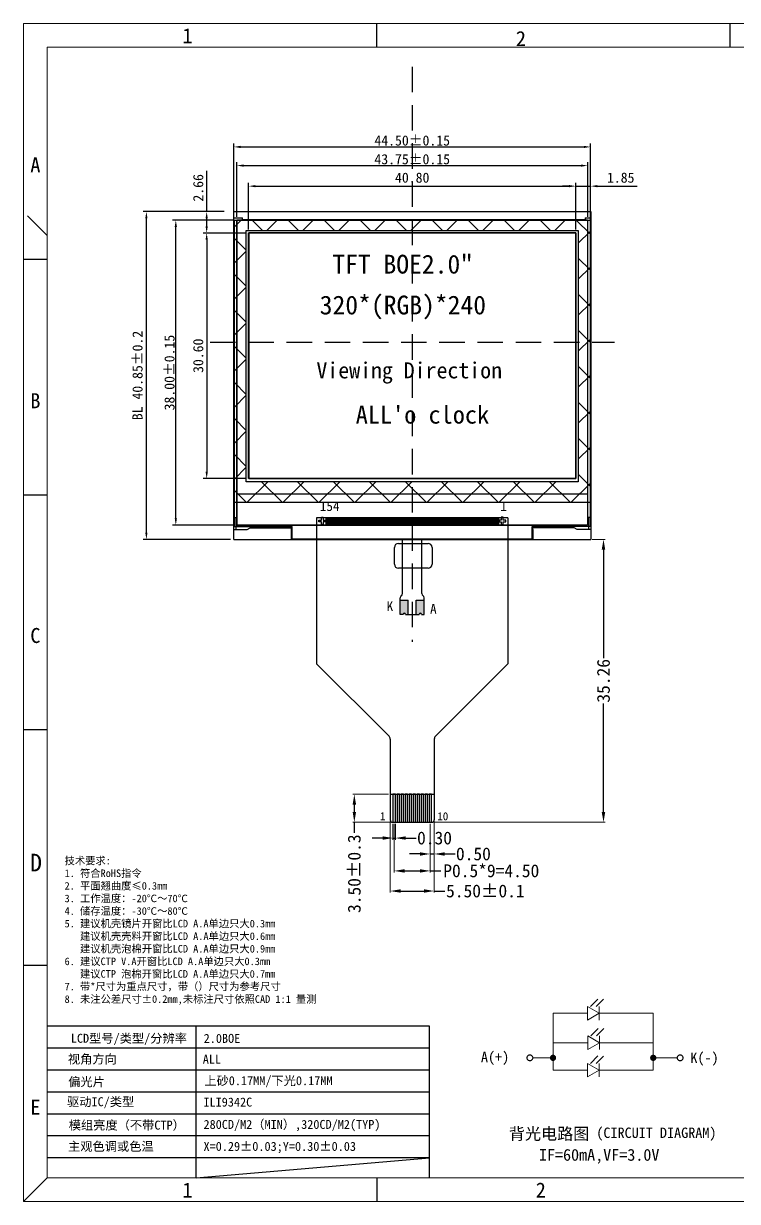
# Model space of a CAD drawing. Header units: millimetres. Extents: x 2493 to 3431, y 522 to 752.
# Drawn here: x 2854.1 to 2943.1, y 568.6 to 715.4 of the extents above; entities that cross this region are included whole.
import ezdxf
from ezdxf.enums import TextEntityAlignment as Align
from ezdxf.lldxf.tags import DXFTag

# ---------------------------------------------------------------- set-up
doc = ezdxf.new("R2010")
doc.units = ezdxf.units.MM
doc.header["$PDMODE"] = 98
doc.linetypes.add('HIDDEN2', pattern=[4.7625, 3.175, -1.5875])
for name, color, linetype in [('dim', 3, 'Continuous'), ('DIM1', 3, 'Continuous'), ('dimension', 3, 'Continuous'), ('fpc', 2, 'Continuous'), ('LCD', 6, 'Continuous'), ('图框', 7, 'Continuous')]:
    doc.layers.add(name, color=color, linetype=linetype)
doc.styles.get("Standard").update_dxf_attribs({"font": ''})
doc.styles.add('宋', font='')
doc.styles.add('宋体', font='')
doc.styles.add('宋体2.5', font='', dxfattribs={"height": 1.5})
doc.styles.add('样式 1', font='')
doc.styles.get('Standard').set_extended_font_data('SimSun')
doc.styles.get('宋').set_extended_font_data('SimSun')
doc.styles.get('宋体').set_extended_font_data('SimSun')
doc.styles.get('宋体2.5').set_extended_font_data('NSimSun')
doc.styles.get('样式 1').set_extended_font_data('楷体_GB2312')
tags = doc.linetypes.add('CENTER2', pattern=[28.575, 19.05, -3.175, 3.175, -3.175]).pattern_tags.tags
tags[10:11] = [DXFTag(74, 4), DXFTag(75, 0), DXFTag(340, '0'), DXFTag(46, 1.0), DXFTag(50, 0.0), DXFTag(44, 0.0), DXFTag(45, 0.0)]
tags[8:9] = [DXFTag(74, 4), DXFTag(75, 0), DXFTag(340, '0'), DXFTag(46, 1.0), DXFTag(50, 0.0), DXFTag(44, 0.0), DXFTag(45, 0.0)]
tags[6:7] = [DXFTag(74, 4), DXFTag(75, 0), DXFTag(340, '0'), DXFTag(46, 1.0), DXFTag(50, 0.0), DXFTag(44, 0.0), DXFTag(45, 0.0)]
tags[4:5] = [DXFTag(74, 4), DXFTag(75, 0), DXFTag(340, '0'), DXFTag(46, 1.0), DXFTag(50, 0.0), DXFTag(44, 0.0), DXFTag(45, 0.0)]
doc.dimstyles.new('GGG', dxfattribs={"dimtxt": 1.6, "dimasz": 1.3, "dimexe": 0.2, "dimexo": 0.2, "dimgap": 0.1, "dimtad": 0, "dimzin": 1, "dimdsep": 46, "dimtxsty": 'Standard', "dimcen": 0, "dimclrd": 1, "dimclre": 1, "dimclrt": 4, "dimadec": 0, "dimazin": 0, "dimtfac": 1, "dimtmove": 0, "dimatfit": 3, "dimfxl": 1, "dimlwd": -1, "dimlwe": 5, "dimarcsym": 0})
doc.dimstyles.new('ISO-25$0', dxfattribs={"dimscale": 0.7, "dimtxt": 1.8, "dimasz": 1.2, "dimexe": 0.6, "dimexo": 0.6, "dimgap": 0.6, "dimtad": 1, "dimzin": 1, "dimdsep": 46, "dimtxsty": 'Standard', "dimcen": 0.5, "dimclrd": 256, "dimclre": 256, "dimclrt": 256, "dimadec": 0, "dimazin": 0, "dimtp": 1.2, "dimtm": 1.2, "dimtfac": 1, "dimtmove": 0, "dimatfit": 3, "dimfxl": 1, "dimtolj": 1, "dimarcsym": 0})
doc.dimstyles.get("Standard").update_dxf_attribs({"dimtxt": 0.18, "dimasz": 0.18, "dimexe": 0.18, "dimexo": 0.0625, "dimgap": 0.09, "dimtad": 0, "dimtih": 1, "dimtoh": 1, "dimdec": 4, "dimzin": 0, "dimdsep": 46, "dimtxsty": 'Standard', "dimcen": 0.09, "dimadec": 0, "dimazin": 0, "dimtfac": 1, "dimtdec": 4, "dimtofl": 0, "dimtmove": 0, "dimatfit": 0, "dimfxl": 1, "dimtolj": 1, "dimtzin": 0, "dimarcsym": 0})

# ---------------------------------------------------------------- blocks, each defined once
blk = doc.blocks.new('*D17')
at = {"layer": 'Defpoints', "color": 0, "transparency": 16777216}
for p in [(2869.38, 691.93), (2879.48, 691.93), (2880.28, 651.08)]:
    blk.add_point(p, dxfattribs=at)
at = {"layer": 'DIM1', "lineweight": -2, "transparency": 16777216}
for p, q in [((2879.06, 691.93), (2868.96, 691.93)), ((2869.38, 651.92), (2869.38, 691.09)), ((2879.86, 651.08), (2868.96, 651.08))]:
    blk.add_line(p, q, dxfattribs=at)
at = {"layer": 'DIM1', "transparency": 16777216}
for points in [[(2869.24, 691.09), (2869.52, 691.09), (2869.38, 691.93)], [(2869.24, 651.92), (2869.52, 651.92), (2869.38, 651.08)]]:
    blk.add_solid(points, dxfattribs=at)
at = {"layer": 'DIM1', "transparency": 16777216, "insert": (2868.28, 671.51), "char_height": 1.26, "attachment_point": 5, "rotation": 90}
blk.add_mtext('\\A1;BL 40.85%%P0.2', dxfattribs=at)
blk = doc.blocks.new('*D16')
at = {"layer": 'Defpoints', "color": 0, "transparency": 16777216}
for p in [(2924.78, 700), (2880.28, 690.01), (2924.78, 690.01)]:
    blk.add_point(p, dxfattribs=at)
at = {"layer": 'DIM1', "lineweight": -2, "transparency": 16777216}
for p, q in [((2880.28, 690.43), (2880.28, 700.42)), ((2924.78, 690.43), (2924.78, 700.42)), ((2881.12, 700), (2923.94, 700))]:
    blk.add_line(p, q, dxfattribs=at)
at = {"layer": 'DIM1', "transparency": 16777216}
for points in [[(2881.12, 700.14), (2881.12, 699.86), (2880.28, 700)], [(2923.94, 700.14), (2923.94, 699.86), (2924.78, 700)]]:
    blk.add_solid(points, dxfattribs=at)
at = {"layer": 'DIM1', "transparency": 16777216, "insert": (2902.53, 700.79), "char_height": 1.26, "attachment_point": 5}
blk.add_mtext('\\A1;44.50±0.15', dxfattribs=at)
blk = doc.blocks.new('asdfsdfgdg')
at = {"color": 1}
for p, q in [((2825.55, 30.12), (2781.8, 30.12)), ((2781.8, 30.12), (2781.8, -7.88)), ((2825.55, 30.12), (2825.55, -7.88)), ((2781.8, -7.88), (2825.55, -7.88))]:
    blk.add_line(p, q, dxfattribs=at)
blk.add_lwpolyline([(2783.28, -2.08), (2824.08, -2.08), (2824.08, 28.52), (2783.28, 28.52)], close=True, dxfattribs=at)
blk = doc.blocks.new('*U2')
at = {"color": 1}
blk.add_lwpolyline([(-0.035, 0.4), (0.035, 0.4), (0.035, -0.4), (-0.035, -0.4)], close=True, dxfattribs=at)
blk = doc.blocks.new('*U3')
at = {"color": 0, "linetype": 'ByBlock', "lineweight": -2, "transparency": 16777216}
for p in [(0, 0), (0.14, 0), (0.28, 0), (0.42, 0), (0.56, 0), (0.7, 0), (0.84, 0), (0.98, 0), (1.12, 0), (1.26, 0), (1.4, 0), (1.54, 0), (1.68, 0), (1.82, 0), (1.96, 0), (2.1, 0), (2.24, 0), (2.38, 0), (2.52, 0), (2.66, 0), (2.8, 0), (2.94, 0), (3.08, 0), (3.22, 0), (3.36, 0), (3.5, 0), (3.64, 0), (3.78, 0), (3.92, 0), (4.06, 0), (4.2, 0), (4.34, 0), (4.48, 0), (4.62, 0), (4.76, 0), (4.9, 0), (5.04, 0), (5.18, 0), (5.32, 0), (5.46, 0), (5.6, 0), (5.74, 0), (5.88, 0), (6.02, 0), (6.16, 0), (6.3, 0), (6.44, 0), (6.58, 0), (6.72, 0), (6.86, 0), (7, 0), (7.14, 0), (7.28, 0), (7.42, 0), (7.56, 0), (7.7, 0), (7.84, 0), (7.98, 0), (8.12, 0), (8.26, 0), (8.4, 0), (8.54, 0), (8.68, 0), (8.82, 0), (8.96, 0), (9.1, 0), (9.24, 0), (9.38, 0), (9.52, 0), (9.66, 0), (9.8, 0), (9.94, 0), (10.08, 0), (10.22, 0), (10.36, 0), (10.5, 0), (10.64, 0), (10.78, 0), (10.92, 0), (11.06, 0), (11.2, 0), (11.34, 0), (11.48, 0), (11.62, 0), (11.76, 0), (11.9, 0), (12.04, 0), (12.18, 0), (12.32, 0), (12.46, 0), (12.6, 0), (12.74, 0), (12.88, 0), (13.02, 0), (13.16, 0), (13.3, 0), (13.44, 0), (13.58, 0), (13.72, 0), (13.86, 0), (14, 0), (14.14, 0), (14.28, 0), (14.42, 0), (14.56, 0), (14.7, 0), (14.84, 0), (14.98, 0), (15.12, 0), (15.26, 0), (15.4, 0), (15.54, 0), (15.68, 0), (15.82, 0), (15.96, 0), (16.1, 0), (16.24, 0), (16.38, 0), (16.52, 0), (16.66, 0), (16.8, 0), (16.94, 0), (17.08, 0), (17.22, 0), (17.36, 0), (17.5, 0), (17.64, 0), (17.78, 0), (17.92, 0), (18.06, 0), (18.2, 0), (18.34, 0), (18.48, 0), (18.62, 0), (18.76, 0), (18.9, 0), (19.04, 0), (19.18, 0), (19.32, 0), (19.46, 0), (19.6, 0), (19.74, 0), (19.88, 0), (20.02, 0), (20.16, 0), (20.3, 0), (20.44, 0), (20.58, 0), (20.72, 0), (20.86, 0), (21, 0), (21.14, 0), (21.28, 0), (21.42, 0)]:
    blk.add_blockref('*U2', p, dxfattribs=at)
blk = doc.blocks.new('*U1')
at = {"color": 1}
for points in [[(2832.09, 582.38), (2832.09, 582.16), (2831.84, 582.16), (2831.84, 581.82), (2831.62, 581.82), (2831.62, 582.16), (2831.28, 582.16), (2831.28, 582.38), (2831.62, 582.38), (2831.62, 582.72), (2831.84, 582.72), (2831.84, 582.38)], [(2853.78, 582.38), (2853.78, 582.16), (2854.04, 582.16), (2854.04, 581.82), (2854.26, 581.82), (2854.26, 582.16), (2854.6, 582.16), (2854.6, 582.38), (2854.26, 582.38), (2854.26, 582.72), (2854.04, 582.72), (2854.04, 582.38)]]:
    blk.add_lwpolyline(points, close=True, dxfattribs=at)
blk.add_blockref('*U3', (2832.23, 582.27), dxfattribs=at)
blk = doc.blocks.new('ADF')
at = {"color": 1}
for p, q in [((2615.16, 787.35), (2615.16, 753.25)), ((2615.16, 753.25), (2658.91, 753.25))]:
    blk.add_line(p, q, dxfattribs=at)
for points in [[(2615.16, 787.35), (2658.91, 787.35), (2658.91, 749.35), (2615.16, 749.35)], [(2616.64, 785.75), (2657.44, 785.75), (2657.44, 755.15), (2616.64, 755.15)]]:
    blk.add_lwpolyline(points, close=True, dxfattribs=at)
at = {"layer": 'LCD', "color": 1, "linetype": 'HIDDEN2'}
for p, q in [((2637.04, 806.46), (2637.04, 734.77)), ((2611.84, 772.16), (2662.24, 772.16))]:
    blk.add_line(p, q, dxfattribs=at)
at = {"color": 1}
blk.add_blockref('*U1', (-205.9, 167.59), dxfattribs=at)
at = {"layer": 'dim', "color": 2, "char_height": 1.2, "width": 15.3926, "attachment_point": 1}
for s, insert in [('154', (2625.52, 752.3)), ('1', (2648.02, 752.3))]:
    blk.add_mtext(s, dxfattribs=dict(at, insert=insert))
at = {"layer": 'LCD', "color": 1, "style": '样式 1'}
for s, height, p in [('TFT BOE2.0"', 2.3455, (2627.07, 780.69)), ('320*(RGB)*240', 2.3455, (2625.5, 775.6)), ('Viewing Direction', 2.0014, (2625.09, 767.63)), ("ALL'o clock", 2.2238, (2629.99, 761.99))]:
    blk.add_text(s, height=height, dxfattribs=at).set_placement(p)
blk = doc.blocks.new('*D20')
at = {"layer": 'Defpoints', "color": 0, "transparency": 16777216}
for p in [(2922.93, 695.11), (2882.13, 689.27), (2922.93, 689.27)]:
    blk.add_point(p, dxfattribs=at)
at = {"layer": 'DIM1', "lineweight": -2, "transparency": 16777216}
for p, q in [((2882.13, 689.69), (2882.13, 695.53)), ((2882.97, 695.11), (2922.09, 695.11)), ((2922.93, 689.69), (2922.93, 695.53))]:
    blk.add_line(p, q, dxfattribs=at)
at = {"layer": 'DIM1', "transparency": 16777216}
for points in [[(2882.97, 695.25), (2882.97, 694.97), (2882.13, 695.11)], [(2922.09, 695.25), (2922.09, 694.97), (2922.93, 695.11)]]:
    blk.add_solid(points, dxfattribs=at)
at = {"layer": 'DIM1', "transparency": 16777216, "insert": (2902.53, 696.16), "char_height": 1.26, "attachment_point": 5}
blk.add_mtext('\\A1;40.80', dxfattribs=at)
blk = doc.blocks.new('*D21')
at = {"layer": 'Defpoints', "color": 0, "transparency": 16777216}
for p in [(2924.41, 697.67), (2880.66, 690.87), (2924.41, 690.87)]:
    blk.add_point(p, dxfattribs=at)
at = {"layer": 'DIM1', "lineweight": -2, "transparency": 16777216}
for p, q in [((2880.66, 691.29), (2880.66, 698.09)), ((2881.5, 697.67), (2923.57, 697.67)), ((2924.41, 691.29), (2924.41, 698.09))]:
    blk.add_line(p, q, dxfattribs=at)
at = {"layer": 'DIM1', "transparency": 16777216}
for points in [[(2881.5, 697.81), (2881.5, 697.53), (2880.66, 697.67)], [(2923.57, 697.81), (2923.57, 697.53), (2924.41, 697.67)]]:
    blk.add_solid(points, dxfattribs=at)
at = {"layer": 'DIM1', "transparency": 16777216, "insert": (2902.53, 698.46), "char_height": 1.26, "attachment_point": 5}
blk.add_mtext('\\A1;43.75±0.15', dxfattribs=at)
blk = doc.blocks.new('*D22')
at = {"layer": 'Defpoints', "color": 0, "transparency": 16777216}
for p in [(2882.13, 689.27), (2876.9, 658.67), (2882.13, 658.67)]:
    blk.add_point(p, dxfattribs=at)
at = {"layer": 'DIM1', "lineweight": -2, "transparency": 16777216}
for p, q in [((2881.71, 689.27), (2876.48, 689.27)), ((2876.9, 688.43), (2876.9, 659.51)), ((2881.71, 658.67), (2876.48, 658.67))]:
    blk.add_line(p, q, dxfattribs=at)
at = {"layer": 'DIM1', "transparency": 16777216}
for points in [[(2876.76, 688.43), (2877.04, 688.43), (2876.9, 689.27)], [(2876.76, 659.51), (2877.04, 659.51), (2876.9, 658.67)]]:
    blk.add_solid(points, dxfattribs=at)
at = {"layer": 'DIM1', "transparency": 16777216, "insert": (2875.85, 673.97), "char_height": 1.26, "attachment_point": 5, "rotation": 90}
blk.add_mtext('\\A1;30.60', dxfattribs=at)
blk = doc.blocks.new('*D23')
at = {"layer": 'Defpoints', "color": 0, "transparency": 16777216}
for p in [(2873.05, 690.87), (2880.66, 690.87), (2880.66, 652.87)]:
    blk.add_point(p, dxfattribs=at)
at = {"layer": 'DIM1', "lineweight": -2, "transparency": 16777216}
for p, q in [((2880.24, 690.87), (2872.63, 690.87)), ((2873.05, 653.71), (2873.05, 690.03)), ((2880.24, 652.87), (2872.63, 652.87))]:
    blk.add_line(p, q, dxfattribs=at)
at = {"layer": 'DIM1', "transparency": 16777216}
for points in [[(2872.91, 690.03), (2873.19, 690.03), (2873.05, 690.87)], [(2872.91, 653.71), (2873.19, 653.71), (2873.05, 652.87)]]:
    blk.add_solid(points, dxfattribs=at)
at = {"layer": 'DIM1', "transparency": 16777216, "insert": (2872.27, 671.87), "char_height": 1.26, "attachment_point": 5, "rotation": 90}
blk.add_mtext('\\A1;38.00±0.15', dxfattribs=at)
blk = doc.blocks.new('*D24')
at = {"layer": 'Defpoints', "color": 0, "transparency": 16777216}
for p in [(2876.9, 691.93), (2876.9, 691.93), (2876.9, 689.27)]:
    blk.add_point(p, dxfattribs=at)
at = {"layer": 'DIM1', "lineweight": -2, "transparency": 16777216}
for p, q in [((2876.9, 691.93), (2876.9, 697.03)), ((2876.9, 690.11), (2876.9, 691.09))]:
    blk.add_line(p, q, dxfattribs=at)
at = {"layer": 'DIM1', "transparency": 16777216}
for points in [[(2876.76, 691.09), (2877.04, 691.09), (2876.9, 691.93)], [(2876.76, 690.11), (2877.04, 690.11), (2876.9, 689.27)]]:
    blk.add_solid(points, dxfattribs=at)
at = {"layer": 'DIM1', "transparency": 16777216, "insert": (2875.85, 694.9), "char_height": 1.26, "attachment_point": 5, "rotation": 90}
blk.add_mtext('\\A1;2.66', dxfattribs=at)
blk = doc.blocks.new('*D25')
at = {"layer": 'Defpoints', "color": 0, "transparency": 16777216}
for p in [(2922.93, 695.11), (2924.78, 695.11), (2924.78, 695.11)]:
    blk.add_point(p, dxfattribs=at)
at = {"layer": 'DIM1', "lineweight": -2, "transparency": 16777216}
for p, q in [((2922.09, 695.11), (2921.25, 695.11)), ((2922.93, 695.11), (2924.78, 695.11)), ((2925.62, 695.11), (2930.59, 695.11))]:
    blk.add_line(p, q, dxfattribs=at)
at = {"layer": 'DIM1', "transparency": 16777216}
for points in [[(2922.09, 695.25), (2922.09, 694.97), (2922.93, 695.11)], [(2925.62, 695.25), (2925.62, 694.97), (2924.78, 695.11)]]:
    blk.add_solid(points, dxfattribs=at)
at = {"layer": 'DIM1', "transparency": 16777216, "insert": (2928.53, 696.16), "char_height": 1.26, "attachment_point": 5}
blk.add_mtext('\\A1;1.85', dxfattribs=at)
blk = doc.blocks.new('*D30')
at = {"layer": 'Defpoints', "color": 0, "ltscale": 0.5, "transparency": 16777216}
for p in [(2900.13, 615.82), (2900.43, 615.82), (2900.43, 613.85)]:
    blk.add_point(p, dxfattribs=at)
at = {"layer": 'dimension', "color": 1, "lineweight": 5, "ltscale": 0.5, "transparency": 16777216}
for p, q in [((2900.13, 615.62), (2900.13, 613.65)), ((2900.43, 615.62), (2900.43, 613.65))]:
    blk.add_line(p, q, dxfattribs=at)
at = {"layer": 'dimension', "color": 1, "ltscale": 0.5, "transparency": 16777216}
for p, q in [((2898.83, 613.85), (2897.53, 613.85)), ((2900.13, 613.85), (2900.43, 613.85)), ((2901.73, 613.85), (2903.03, 613.85))]:
    blk.add_line(p, q, dxfattribs=at)
for points in [[(2898.83, 614.07), (2898.83, 613.64), (2900.13, 613.85)], [(2901.73, 614.07), (2901.73, 613.64), (2900.43, 613.85)]]:
    blk.add_solid(points, dxfattribs=at)
at = {"layer": 'dimension', "color": 4, "ltscale": 0.5, "transparency": 16777216, "insert": (2905.31, 613.85), "char_height": 1.6, "attachment_point": 5}
blk.add_mtext('0.30', dxfattribs=at)
blk = doc.blocks.new('*D31')
at = {"layer": 'Defpoints', "color": 0, "ltscale": 0.5, "transparency": 16777216}
for p in [(2900.28, 615.82), (2904.78, 615.82), (2904.78, 609.76)]:
    blk.add_point(p, dxfattribs=at)
at = {"layer": 'dimension', "color": 1, "lineweight": 5, "ltscale": 0.5, "transparency": 16777216}
for p, q in [((2900.28, 615.62), (2900.28, 609.56)), ((2904.78, 615.62), (2904.78, 609.56))]:
    blk.add_line(p, q, dxfattribs=at)
at = {"layer": 'dimension', "color": 1, "ltscale": 0.5, "transparency": 16777216}
for p, q in [((2901.58, 609.76), (2903.48, 609.76)), ((2904.78, 609.76), (2906.08, 609.76))]:
    blk.add_line(p, q, dxfattribs=at)
for points in [[(2901.58, 609.97), (2901.58, 609.54), (2900.28, 609.76)], [(2903.48, 609.97), (2903.48, 609.54), (2904.78, 609.76)]]:
    blk.add_solid(points, dxfattribs=at)
at = {"layer": 'dimension', "color": 4, "ltscale": 0.5, "transparency": 16777216, "insert": (2912.39, 609.76), "char_height": 1.6, "attachment_point": 5}
blk.add_mtext('P0.5*9=4.50', dxfattribs=at)
blk = doc.blocks.new('*D32')
at = {"layer": 'Defpoints', "color": 0, "ltscale": 0.5, "transparency": 16777216}
for p in [(2899.78, 616.12), (2905.28, 616.12), (2905.28, 607.25)]:
    blk.add_point(p, dxfattribs=at)
at = {"layer": 'dimension', "color": 1, "lineweight": 5, "ltscale": 0.5, "transparency": 16777216}
for p, q in [((2899.78, 615.92), (2899.78, 607.05)), ((2905.28, 615.92), (2905.28, 607.05))]:
    blk.add_line(p, q, dxfattribs=at)
at = {"layer": 'dimension', "color": 1, "ltscale": 0.5, "transparency": 16777216}
for p, q in [((2901.08, 607.25), (2903.98, 607.25)), ((2905.28, 607.25), (2906.58, 607.25))]:
    blk.add_line(p, q, dxfattribs=at)
for points in [[(2901.08, 607.47), (2901.08, 607.04), (2899.78, 607.25)], [(2903.98, 607.47), (2903.98, 607.04), (2905.28, 607.25)]]:
    blk.add_solid(points, dxfattribs=at)
at = {"layer": 'dimension', "color": 4, "ltscale": 0.5, "transparency": 16777216, "insert": (2911.65, 607.25), "char_height": 1.6, "attachment_point": 5}
blk.add_mtext('5.50%%P0.1', dxfattribs=at)
blk = doc.blocks.new('*D26')
at = {"layer": 'Defpoints', "color": 0, "ltscale": 0.5, "transparency": 16777216}
for p in [(2904.78, 615.82), (2905.28, 616.12), (2905.28, 611.87)]:
    blk.add_point(p, dxfattribs=at)
at = {"layer": 'dimension', "color": 1, "lineweight": 5, "ltscale": 0.5, "transparency": 16777216}
for p, q in [((2904.78, 615.62), (2904.78, 611.67)), ((2905.28, 615.92), (2905.28, 611.67))]:
    blk.add_line(p, q, dxfattribs=at)
at = {"layer": 'dimension', "color": 1, "ltscale": 0.5, "transparency": 16777216}
for p, q in [((2903.48, 611.87), (2902.18, 611.87)), ((2904.78, 611.87), (2905.28, 611.87)), ((2906.58, 611.87), (2907.88, 611.87))]:
    blk.add_line(p, q, dxfattribs=at)
for points in [[(2903.48, 612.08), (2903.48, 611.65), (2904.78, 611.87)], [(2906.58, 612.08), (2906.58, 611.65), (2905.28, 611.87)]]:
    blk.add_solid(points, dxfattribs=at)
at = {"layer": 'dimension', "color": 4, "ltscale": 0.5, "transparency": 16777216, "insert": (2910.16, 611.87), "char_height": 1.6, "attachment_point": 5}
blk.add_mtext('0.50', dxfattribs=at)
blk = doc.blocks.new('*D33')
at = {"layer": 'Defpoints', "color": 0, "ltscale": 0.5, "transparency": 16777216}
for p in [(2899.78, 619.32), (2895.31, 615.82), (2900.08, 615.82)]:
    blk.add_point(p, dxfattribs=at)
at = {"layer": 'dimension', "color": 1, "lineweight": 5, "ltscale": 0.5, "transparency": 16777216}
for p, q in [((2899.58, 619.32), (2895.11, 619.32)), ((2899.88, 615.82), (2895.11, 615.82))]:
    blk.add_line(p, q, dxfattribs=at)
at = {"layer": 'dimension', "color": 1, "ltscale": 0.5, "transparency": 16777216}
for p, q in [((2895.31, 618.02), (2895.31, 617.12)), ((2895.31, 615.82), (2895.31, 614.52))]:
    blk.add_line(p, q, dxfattribs=at)
for points in [[(2895.1, 618.02), (2895.53, 618.02), (2895.31, 619.32)], [(2895.1, 617.12), (2895.53, 617.12), (2895.31, 615.82)]]:
    blk.add_solid(points, dxfattribs=at)
at = {"layer": 'dimension', "color": 4, "ltscale": 0.5, "transparency": 16777216, "insert": (2895.31, 609.41), "char_height": 1.6, "attachment_point": 5, "rotation": 90}
blk.add_mtext('3.50%%P0.3', dxfattribs=at)
blk = doc.blocks.new('*D34')
at = {"layer": 'Defpoints', "color": 0, "ltscale": 0.5, "transparency": 16777216}
for p in [(2924.78, 651.08), (2926.38, 651.08), (2904.63, 615.82)]:
    blk.add_point(p, dxfattribs=at)
at = {"layer": 'dimension', "color": 1, "lineweight": 5, "ltscale": 0.5, "transparency": 16777216}
for p, q in [((2924.98, 651.08), (2926.58, 651.08)), ((2904.83, 615.82), (2926.58, 615.82))]:
    blk.add_line(p, q, dxfattribs=at)
at = {"layer": 'dimension', "color": 1, "ltscale": 0.5, "transparency": 16777216}
for p, q in [((2926.38, 649.78), (2926.38, 636.29)), ((2926.38, 617.12), (2926.38, 630.62))]:
    blk.add_line(p, q, dxfattribs=at)
for points in [[(2926.16, 649.78), (2926.6, 649.78), (2926.38, 651.08)], [(2926.16, 617.12), (2926.6, 617.12), (2926.38, 615.82)]]:
    blk.add_solid(points, dxfattribs=at)
at = {"layer": 'dimension', "color": 4, "ltscale": 0.5, "transparency": 16777216, "insert": (2926.38, 633.45), "char_height": 1.6, "attachment_point": 5, "rotation": 90}
blk.add_mtext('35.26', dxfattribs=at)
blk = doc.blocks.new('6345')
h = blk.add_hatch()
h.set_pattern_fill('ANSI37', color=6, style=0)
h.set_pattern_definition([(45, (353.9427, 664.613), (-2.245064, 2.245064), []), (135, (353.9427, 664.613), (-2.245064, -2.245064), [])])
h.paths.add_polyline_path([(2924.703, 655.664), (2924.703, 690.874), (2880.363, 690.874), (2880.363, 655.664)])
h.paths.add_polyline_path([(2881.833, 658.264), (2881.833, 689.584), (2923.233, 689.584), (2923.233, 658.264)], flags=16)
h = blk.add_hatch(color=2)
h.paths.add_polyline_path([(2902.033, 643.524), (2901.033, 643.524), (2901.033, 641.724), (2901.383, 641.724, -1), (2901.683, 641.724), (2902.033, 641.724)])
h.paths.add_polyline_path([(2904.033, 643.524), (2903.033, 643.524), (2903.033, 641.724), (2903.383, 641.724, -1), (2903.683, 641.724), (2904.033, 641.724)])
for p, q in [((2880.283, 651.084), (2880.283, 691.934)), ((2880.283, 691.934), (2924.783, 691.934)), ((2924.783, 691.934), (2924.783, 651.084)), ((2880.283, 691.165), (2881.358, 691.165)), ((2881.358, 690.954), (2881.358, 691.165)), ((2881.358, 690.954), (2924.083, 690.954)), ((2924.083, 691.175), (2924.083, 690.954)), ((2924.083, 691.175), (2924.783, 691.175)), ((2880.283, 653.814), (2880.563, 653.814)), ((2880.563, 652.314), (2880.563, 653.814)), ((2924.503, 653.814), (2924.503, 652.314)), ((2924.783, 653.814), (2924.503, 653.814)), ((2880.283, 652.314), (2881.951, 652.314)), ((2881.951, 652.314), (2882.325, 652.514)), ((2882.325, 652.514), (2887.483, 652.514)), ((2887.483, 651.084), (2887.483, 652.514)), ((2922.741, 652.514), (2917.583, 652.514)), ((2917.583, 651.084), (2917.583, 652.514)), ((2917.583, 652.319), (2917.583, 651.084)), ((2917.583, 652.269), (2917.583, 652.319)), ((2923.115, 652.314), (2922.741, 652.514)), ((2924.783, 652.314), (2923.115, 652.314)), ((2880.283, 651.084), (2924.783, 651.084))]:
    blk.add_line(p, q)
at = {"color": 6}
for p, q in [((2880.363, 652.694), (2880.363, 690.874)), ((2880.363, 690.874), (2924.703, 690.874)), ((2924.703, 690.874), (2924.703, 652.694)), ((2880.363, 652.694), (2887.563, 652.694)), ((2887.563, 651.164), (2887.563, 652.694)), ((2924.703, 652.694), (2917.503, 652.694)), ((2917.503, 651.164), (2917.503, 652.694)), ((2887.563, 651.164), (2917.503, 651.164))]:
    blk.add_line(p, q, dxfattribs=at)
at = {"color": 6, "linetype": 'CENTER2', "ltscale": 10}
for p, q in [((2881.833, 689.584), (2923.233, 689.584)), ((2881.833, 658.264), (2881.833, 689.584)), ((2923.233, 689.584), (2923.233, 658.264)), ((2923.233, 658.264), (2881.833, 658.264)), ((2924.703, 655.664), (2880.363, 655.664))]:
    blk.add_line(p, q, dxfattribs=at)
at = {"color": 1}
for p, q in [((2891.788, 653.773), (2890.61, 653.773)), ((2890.61, 653.773), (2890.61, 635.572)), ((2914.456, 653.773), (2890.61, 653.773)), ((2914.456, 653.773), (2914.456, 635.572)), ((2900.813, 650.584), (2904.51, 650.584)), ((2900.313, 647.977), (2900.313, 650.084)), ((2905.01, 650.084), (2905.01, 647.977)), ((2904.51, 647.477), (2900.813, 647.477)), ((2890.61, 635.572), (2899.639, 626.543)), ((2914.456, 635.572), (2905.432, 626.547))]:
    blk.add_line(p, q, dxfattribs=at)
at = {"color": 2}
for p, q in [((2901.333, 644.324), (2901.333, 650.974)), ((2903.733, 644.324), (2903.733, 650.974)), ((2901.033, 641.724), (2901.033, 643.804)), ((2901.033, 643.524), (2902.033, 643.524)), ((2902.033, 641.724), (2902.033, 643.524)), ((2903.033, 643.524), (2904.033, 643.524)), ((2903.033, 641.724), (2903.033, 643.524)), ((2904.033, 641.724), (2904.033, 643.804)), ((2901.383, 641.724), (2901.033, 641.724)), ((2901.683, 641.724), (2903.383, 641.724)), ((2903.683, 641.724), (2904.033, 641.724))]:
    blk.add_line(p, q, dxfattribs=at)
at = {"color": 2, "linetype": 'CENTER2', "ltscale": 10}
blk.add_lwpolyline([(2881.833, 689.584), (2923.233, 689.584), (2923.233, 658.264), (2881.833, 658.264)], close=True, dxfattribs=at)
at = {"color": 1}
for centre, start, end in [((2900.813, 650.084), 90, 180), ((2904.51, 650.084), 0, 90), ((2900.813, 647.977), 180, 270), ((2904.51, 647.977), 270, 0), ((2899.285, 626.19, 0), 0, 45), ((2905.785, 626.194, 0), 135, 180)]:
    blk.add_arc(centre, 0.5, start, end, dxfattribs=at)
at = {"color": 2}
for centre, radius, start, end in [((2901.333, 643.804), 0.3, 120, 180), ((2901.033, 644.324), 0.3, 300, 0), ((2904.033, 644.324), 0.3, 180, 240), ((2903.733, 643.804), 0.3, 0, 60), ((2901.533, 641.724), 0.15, 360, 180), ((2903.533, 641.724), 0.15, 360, 180)]:
    blk.add_arc(centre, radius, start, end, dxfattribs=at)
at = {"layer": 'fpc', "color": 1}
for p, q in [((2899.783, 625.828), (2899.783, 616.124)), ((2899.785, 626.19), (2899.785, 616.124)), ((2905.283, 625.828), (2905.283, 616.124)), ((2905.285, 626.194), (2905.285, 616.124)), ((2899.783, 619.324), (2905.283, 619.324)), ((2900.083, 615.824), (2904.983, 615.824)), ((2900.085, 615.824), (2904.985, 615.824))]:
    blk.add_line(p, q, dxfattribs=at)
for points in [[(2900.433, 619.324), (2900.133, 619.324), (2900.133, 615.824), (2900.433, 615.824)], [(2900.933, 619.324), (2900.633, 619.324), (2900.633, 615.824), (2900.933, 615.824)], [(2901.433, 619.324), (2901.133, 619.324), (2901.133, 615.824), (2901.433, 615.824)], [(2901.933, 619.324), (2901.633, 619.324), (2901.633, 615.824), (2901.933, 615.824)], [(2902.433, 619.324), (2902.133, 619.324), (2902.133, 615.824), (2902.433, 615.824)], [(2902.933, 619.324), (2902.633, 619.324), (2902.633, 615.824), (2902.933, 615.824)], [(2903.433, 619.324), (2903.133, 619.324), (2903.133, 615.824), (2903.433, 615.824)], [(2903.933, 619.324), (2903.633, 619.324), (2903.633, 615.824), (2903.933, 615.824)], [(2904.433, 619.324), (2904.133, 619.324), (2904.133, 615.824), (2904.433, 615.824)], [(2904.933, 619.324), (2904.633, 619.324), (2904.633, 615.824), (2904.933, 615.824)]]:
    blk.add_lwpolyline(points, close=True, dxfattribs=at)
for centre, start, end in [((2900.083, 616.124), 180, 270), ((2900.085, 616.124), 180, 270), ((2904.983, 616.124), 270, 0), ((2904.985, 616.124), 270, 0)]:
    blk.add_arc(centre, 0.3, start, end, dxfattribs=at)
at = {"color": 1}
blk.add_blockref('ADF', (265.495, -96.479), dxfattribs=at)
blk.add_blockref('asdfsdfgdg', (98.857, 660.752))
at = {"layer": 'dim', "color": 2, "char_height": 1.2, "width": 15.39261, "attachment_point": 1}
for s, insert in [('K', (2899.34, 643.344)), ('A', (2904.756, 643.028))]:
    blk.add_mtext(s, dxfattribs=dict(at, insert=insert))
at = {"layer": 'fpc', "color": 1, "char_height": 1, "width": 0.51694, "attachment_point": 3}
for s, insert in [('1', (2899.199, 617.081)), ('1', (2899.201, 617.081)), ('10', (2907.023, 617.07)), ('10', (2907.026, 617.07))]:
    blk.add_mtext(s, dxfattribs=dict(at, insert=insert))
at = {"layer": 'DIM1'}
for base, p1, p2, override, picture, middle in [((2924.783, 700.001), (2880.283, 690.014), (2924.783, 690.014), {"dimgap": 0.15, "dimtol": 1, "dimlim": 0, "dimtp": 0.15, "dimtm": 0.15}, '*D16', (2902.533, 700.785)), ((2924.408, 697.672), (2880.658, 690.874), (2924.408, 690.874), {"dimgap": 0.15, "dimtol": 1, "dimtp": 0.15, "dimtm": 0.15}, '*D21', (2902.533, 698.456))]:
    dim = blk.add_linear_dim(base=base, p1=p1, p2=p2, dimstyle='ISO-25$0', override=override, dxfattribs=at)
    dim.commit()
    dim.dimension.update_dxf_attribs({"geometry": picture, "text_midpoint": middle})
for base, p1, p2, picture, middle in [((2876.896, 691.934), (2876.896, 689.274), (2876.896, 691.934), '*D24', (2875.846, 694.904)), ((2876.896, 658.674), (2882.133, 689.274), (2882.133, 658.674), '*D22', (2875.846, 673.974))]:
    dim = blk.add_linear_dim(base=base, p1=p1, p2=p2, angle=90, dimstyle='ISO-25$0', dxfattribs=at)
    dim.commit()
    dim.dimension.update_dxf_attribs({"geometry": picture, "text_midpoint": middle})
for base, p1, p2, picture, middle in [((2922.933, 695.106), (2882.133, 689.274), (2922.933, 689.274), '*D20', (2902.533, 696.156)), ((2924.783, 695.106), (2922.933, 695.106), (2924.783, 695.106), '*D25', (2928.527, 696.156))]:
    dim = blk.add_linear_dim(base=base, p1=p1, p2=p2, dimstyle='ISO-25$0', dxfattribs=at)
    dim.commit()
    dim.dimension.update_dxf_attribs({"geometry": picture, "text_midpoint": middle})
dim = blk.add_linear_dim(base=(2869.376, 691.934), p1=(2880.283, 651.084), p2=(2879.483, 691.934), angle=90, text='BL <>%%P0.2', dimstyle='ISO-25$0', dxfattribs=at)
dim.commit()
dim.dimension.update_dxf_attribs({"geometry": '*D17', "text_midpoint": (2868.277, 671.509)})
dim = blk.add_linear_dim(base=(2873.051, 690.874), p1=(2880.658, 652.874), p2=(2880.658, 690.874), angle=90, dimstyle='ISO-25$0', override={"dimgap": 0.15, "dimtol": 1, "dimtp": 0.15, "dimtm": 0.15}, dxfattribs=at)
dim.commit()
dim.dimension.update_dxf_attribs({"geometry": '*D23', "text_midpoint": (2872.267, 671.874)})
at = {"layer": 'dimension', "ltscale": 0.5}
dim = blk.add_linear_dim(base=(2926.38, 651.084), p1=(2904.633, 615.824), p2=(2924.783, 651.084), angle=90, dimstyle='GGG', dxfattribs=at)
dim.commit()
dim.dimension.update_dxf_attribs({"geometry": '*D34', "text_midpoint": (2926.38, 633.454)})
at = {"layer": 'dimension', "color": 1, "ltscale": 0.5}
dim = blk.add_linear_dim(base=(2895.312, 615.824), p1=(2899.783, 619.324), p2=(2900.083, 615.824), angle=90, text='<>%%P0.3', dimstyle='GGG', dxfattribs=at)
dim.commit()
dim.dimension.update_dxf_attribs({"geometry": '*D33', "text_midpoint": (2895.312, 609.414)})
for base, p1, p2, picture, middle in [((2900.433, 613.853), (2900.133, 615.824), (2900.433, 615.824), '*D30', (2905.31, 613.853)), ((2905.283, 611.868), (2904.783, 615.824), (2905.283, 616.124), '*D26', (2910.16, 611.868))]:
    dim = blk.add_linear_dim(base=base, p1=p1, p2=p2, dimstyle='GGG', dxfattribs=at)
    dim.commit()
    dim.dimension.update_dxf_attribs({"geometry": picture, "text_midpoint": middle})
for base, p1, p2, text, picture, middle in [((2905.283, 607.252), (2899.783, 616.124), (2905.283, 616.124), '<>%%P0.1', '*D32', (2911.649, 607.252)), ((2904.783, 609.756), (2900.283, 615.824), (2904.783, 615.824), 'P0.5*9=<>', '*D31', (2912.391, 609.756))]:
    dim = blk.add_linear_dim(base=base, p1=p1, p2=p2, text=text, dimstyle='GGG', dxfattribs=at)
    dim.commit()
    dim.dimension.update_dxf_attribs({"geometry": picture, "text_midpoint": middle})

msp = doc.modelspace()

# ---------------------------------------------------------------- linework, layer by layer
at = {"color": 4, "lineweight": 15}
for p, q in [((2924.3932, 592.0102), (2920.0892, 592.0102)), ((2920.0892, 592.0102), (2920.0892, 588.349)), ((2924.3932, 592.8569), (2924.3932, 591.1635)), ((2925.8598, 592.0102), (2924.3932, 592.8569)), ((2925.8598, 592.0102), (2924.3932, 591.1635)), ((2925.8598, 592.8569), (2925.8598, 591.1635)), ((2932.5837, 592.0102), (2925.8598, 592.0102)), ((2932.5837, 592.0102), (2932.5837, 588.349)), ((2924.4324, 589.1957), (2924.4324, 587.5022)), ((2925.899, 588.349), (2924.4324, 589.1957)), ((2925.899, 589.1957), (2925.899, 587.5022)), ((2920.0892, 588.349), (2920.0892, 584.9195)), ((2920.0892, 588.349), (2924.4324, 588.349)), ((2925.899, 588.349), (2924.4324, 587.5022)), ((2932.5837, 588.349), (2925.899, 588.349)), ((2932.5837, 588.349), (2932.5837, 584.9195)), ((2920.0892, 586.4591), (2917.5638, 586.4591)), ((2932.5837, 586.4591), (2935.5778, 586.4591)), ((2924.3932, 584.9195), (2920.0892, 584.9195)), ((2924.3932, 585.7662), (2924.3932, 584.0727)), ((2925.8598, 584.9195), (2924.3932, 585.7662)), ((2925.8598, 584.9195), (2924.3932, 584.0727)), ((2925.8598, 585.7662), (2925.8598, 584.0727)), ((2932.5837, 584.9195), (2925.8598, 584.9195))]:
    msp.add_line(p, q, dxfattribs=at)
at = {"color": 4, "linetype": 'Continuous'}
for p, q in [((2904.7041, 590.3983), (2856.9994, 590.3982)), ((2875.5881, 579.4534), (2875.5881, 590.3982)), ((2904.7041, 579.4534), (2904.7041, 590.3983)), ((2904.7041, 587.662), (2856.9994, 587.662)), ((2904.7041, 584.9258), (2856.9994, 584.9258)), ((2904.7041, 582.1896), (2856.9994, 582.1896)), ((2904.7041, 579.4534), (2856.9994, 579.4534)), ((2904.7041, 579.4534), (2856.9994, 579.4534)), ((2875.5882, 571.4958), (2875.5881, 579.4534)), ((2904.7041, 571.4949), (2904.7041, 579.4534)), ((2904.7041, 576.7172), (2856.9994, 576.7172)), ((2904.7041, 573.981), (2856.9994, 573.9809)), ((2875.5882, 571.4959), (2904.7041, 573.981))]:
    msp.add_line(p, q, dxfattribs=at)
at = {"color": 4, "lineweight": 15}
for points, const_width in [([(2917.5638, 586.4591, -1), (2916.8379, 586.4591, -1)], 0.1452), ([(2919.8941, 586.4591, 1), (2920.2843, 586.4591, 1)], 0.3902), ([(2932.3886, 586.4591, 1), (2932.7788, 586.4591, 1)], 0.3902), ([(2936.3038, 586.4591, -1), (2935.5778, 586.4591, -1)], 0.1452)]:
    msp.add_lwpolyline(points, format="xyb", close=True, dxfattribs=dict(at, const_width=const_width))
at = {"layer": '图框'}
for p, q in [((2898.1101, 712.4397), (2898.1101, 715.3761)), ((2942.1571, 712.4397), (2942.1571, 715.3761)), ((2856.9994, 688.9489), (2854.5524, 691.3959)), ((2856.9994, 685.9865), (2854.063, 685.9865)), ((2856.9994, 656.5969), (2854.063, 656.5969)), ((2856.9994, 627.3378), (2854.063, 627.3378)), ((2856.9994, 597.9482), (2854.063, 597.9482)), ((2856.9994, 571.4949), (2854.063, 568.5586)), ((2898.1101, 571.4949), (2898.1101, 568.5586))]:
    msp.add_line(p, q, dxfattribs=at)
at = {"layer": '图框', "lineweight": 20}
for points in [[(2854.063, 568.5586), (3074.2893, 568.5586), (3074.2893, 715.3761), (2854.063, 715.3761)], [(2856.9994, 571.4949), (3071.3529, 571.4949), (3071.3529, 712.4397), (2856.9994, 712.4397)]]:
    msp.add_lwpolyline(points, close=True, dxfattribs=at)

# ---------------------------------------------------------------- block references
at = {"color": 1}
msp.add_blockref('6345', (0, 0), dxfattribs=at)

# ---------------------------------------------------------------- texts
at = {"color": 4, "style": '宋体2.5'}
for s, height, p in [('LCD型号/类型/分辨率', 1.118143, (2867.1981, 588.3358, 0.0005)), ('视角方向', 1.11814, (2862.6448, 585.743)), ('偏光片', 1.11814, (2861.9188, 582.9209)), ('驱动IC/类型', 1.11814, (2863.6748, 580.4292)), ('模组亮度（不带CTP）', 1.118143, (2866.9402, 577.5128)), ('主观色调或色温', 1.11814, (2864.9532, 574.8637))]:
    msp.add_text(s, height=height, dxfattribs=at).set_placement(p, align=Align.CENTER)
at = {"color": 4, "lineweight": 15, "style": '宋体'}
for s, height, p in [('A(+)', 1.29559, (2911.0996, 585.9132)), ('K(-)', 1.29559, (2937.2129, 585.8242)), ('背光电路图', 1.47226, (2914.5804, 576.2624)), ('(CIRCUIT DIAGRAM)', 1.295586, (2925.487, 576.4716))]:
    msp.add_text(s, height=height, dxfattribs=at).set_placement(p)
at = {"color": 4, "lineweight": 15, "insert": (2918.334, 575.1055), "char_height": 1.472256, "width": 36.954255, "attachment_point": 1, "style": '宋体'}
msp.add_mtext('IF=60mA,VF=3.0V', dxfattribs=at)
at = {"color": 4, "style": '宋体2.5'}
for tag, p, s in [('2.0BOE', (2876.5229, 588.3244), '1'), ('ALL', (2876.4134, 585.7306), ''), ('上砂0.17MM/下光0.17MM', (2876.6025, 583.0533), ''), ('ILI9342C', (2876.4943, 580.3851), ''), ('280CD/M2（MIN）,320CD/M2(TYP)', (2876.5037, 577.6), ''), ('X=0.29%%P0.03;Y=0.30%%P0.03', (2876.5037, 574.8638), '')]:
    msp.add_attdef(tag, p, s, height=1.1181, dxfattribs=at)
at = {"layer": 'dim', "lineweight": 0, "insert": (2859.1807, 611.5055), "char_height": 0.941021, "width": 40.541211, "attachment_point": 1, "style": '宋'}
msp.add_mtext('{\\C0;技术要求: \\P1. 符合RoHS指令 \\P2. 平面翘曲度≤0.3mm \\P3. 工作温度：-20℃～70℃ \\P4. 储存温度：-30℃～80℃ \\P5. 建议机壳镜片开窗比LCD A.A单边只大0.3mm\\P   建议机壳壳料开窗比LCD A.A单边只大0.6mm\\P   建议机壳泡棉开窗比LCD A.A单边只大0.9mm\\P6. 建议CTP V.A开窗比LCD A.A单边只大0.3mm \\P   建议CTP 泡棉开窗比LCD A.A单边只大0.7mm \\P7. 带*尺寸为重点尺寸，带（）尺寸为参考尺寸 \\P8. 未注公差尺寸±0.2mm,未标注尺寸依照CAD 1:1 量测 }', dxfattribs=at)
at = {"layer": '图框', "attachment_point": 1}
for s, insert, char_height, width in [('1', (2873.88, 714.7966), 1.8696, 2.187968), ('2', (2915.4479, 714.4399), 1.8696, 2.187968), ('A', (2854.9022, 698.6849), 1.8696, 0.696774), ('B', (2854.9022, 669.2953), 1.8696, 0.696774), ('C', (2854.9022, 640.0362), 1.8696, 0.696774), ('D', (2854.8702, 611.8941), 2.1995, 0.819734), ('E', (2854.9022, 581.257), 1.8696, 0.696774), ('1', (2873.88, 570.9154), 1.8696, 2.187968), ('2', (2917.927, 570.9154), 1.8696, 2.187968)]:
    msp.add_mtext(s, dxfattribs=dict(at, insert=insert, char_height=char_height, width=width))

# ---------------------------------------------------------------- leaders
at = {"color": 4, "lineweight": 15}
for points in [[(2925.6746, 593.7793), (2924.7568, 592.8615)], [(2926.3862, 593.7714), (2925.4685, 592.8536)], [(2925.7137, 590.1181), (2924.796, 589.2003)], [(2926.4254, 590.1102), (2925.5076, 589.1924)], [(2925.6746, 586.6886), (2924.7568, 585.7708)], [(2926.3862, 586.6807), (2925.4685, 585.7629)]]:
    msp.add_leader(points, dimstyle='Standard', override={"dimtxsty": 'Standard'}, dxfattribs=at)

doc.saveas('drawing.dxf')
